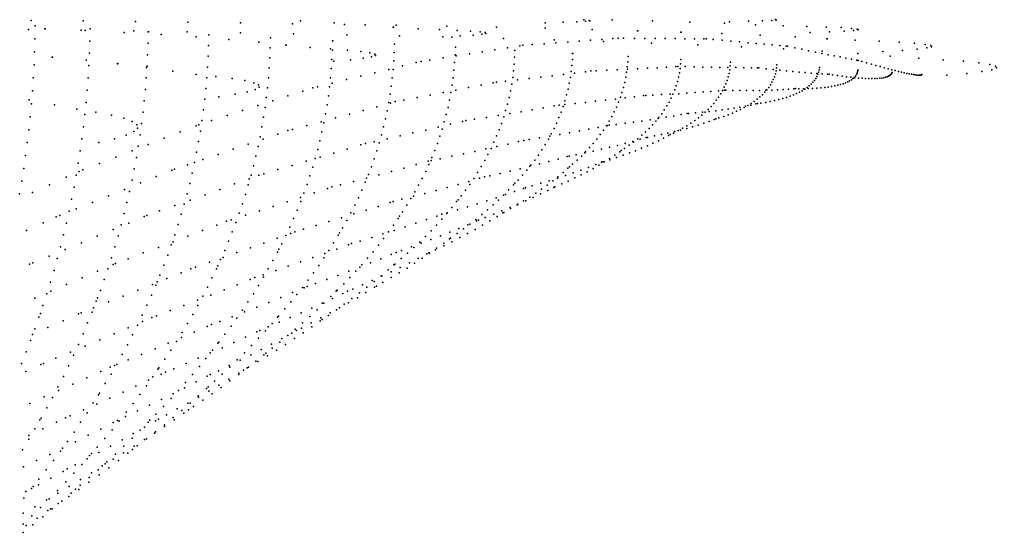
# Model space of a CAD drawing. Extents: x 0 to 4.6, y -1.66 to 1.66.
# Drawn here: x 3.451 to 4.602, y -0.622 to -0.018 of the extents above; entities that cross this region are included whole.
import ezdxf

# ---------------------------------------------------------------- set-up
doc = ezdxf.new("R2010")
doc.units = 0
doc.layers.get('0').update_dxf_attribs({"linetype": 'CONTINUOUS'})

msp = doc.modelspace()

# ---------------------------------------------------------------- linework, layer by layer
at = {"color": 2}
for p in [(3.465, -0.0188, 35.856), (3.5263, -0.0195, 35.156), (3.5878, -0.0202, 34.456), (3.6496, -0.021, 33.756), (3.6496, -0.021, 33.756), (3.7113, -0.0218, 33.056), (3.7114, -0.0218, 33.056), (3.7729, -0.0227, 32.356), (3.7729, -0.0227, 32.356), (3.7821, -0.0195, 26.056), (3.7822, -0.0195, 26.056), (3.8218, -0.0217, 25.356), (3.8219, -0.0217, 25.356), (4.0705, -0.0216, 16.256), (4.0917, -0.021, 16.956), (4.1075, -0.0205, 17.656), (4.1158, -0.0183, 20.456), (4.1179, -0.0199, 18.356), (4.122, -0.0189, 19.756), (4.1228, -0.0194, 19.056), (4.1494, -0.0181, 26.756), (4.1967, -0.0194, 26.056), (4.2408, -0.0208, 25.356), (4.2814, -0.0223, 24.656), (4.2876, -0.0205, 16.256), (4.3098, -0.0199, 16.956), (4.3265, -0.0194, 17.656), (4.3375, -0.0189, 18.356), (4.3417, -0.0179, 19.756), (4.3426, -0.0184, 19.056), (3.4617, -0.0294, 36.556), (3.4697, -0.0253, 3.656), (3.4698, -0.0253, 3.656), (3.4811, -0.0286, 28.856), (3.4812, -0.0286, 28.856), (3.5236, -0.0303, 35.856), (3.5286, -0.0306, 28.156), (3.5286, -0.0307, 28.156), (3.5343, -0.0287, 4.356), (3.5344, -0.0287, 4.356), (3.5743, -0.033, 27.456), (3.5744, -0.033, 27.456), (3.5859, -0.0313, 35.156), (3.6029, -0.0322, 5.056), (3.603, -0.0322, 5.056), (3.6485, -0.0324, 34.456), (3.7113, -0.0335, 33.756), (3.8341, -0.0236, 31.656), (3.8341, -0.0236, 31.656), (3.8584, -0.0242, 24.656), (3.8585, -0.0242, 24.656), (3.8915, -0.0269, 23.956), (3.8916, -0.0269, 23.956), (3.8947, -0.0246, 30.956), (3.8947, -0.0246, 30.956), (3.9208, -0.0289, 23.256), (3.9459, -0.0297, 22.556), (3.9545, -0.0257, 30.256), (3.9545, -0.0257, 30.256), (3.9665, -0.0306, 21.856), (3.9825, -0.0314, 21.156), (3.9936, -0.0323, 20.456), (3.9996, -0.0332, 19.756), (4.0004, -0.0341, 19.056), (4.0131, -0.0269, 29.556), (4.0132, -0.0269, 29.556), (4.0704, -0.0281, 28.856), (4.0704, -0.0281, 28.856), (4.1259, -0.0295, 28.156), (4.1259, -0.0295, 28.156), (4.1793, -0.031, 27.456), (4.1794, -0.031, 27.456), (4.2303, -0.0326, 26.756), (4.2304, -0.0326, 26.756), (4.2785, -0.0343, 26.056), (4.2786, -0.0343, 26.056), (4.3181, -0.0239, 23.956), (4.3506, -0.0252, 23.256), (4.3784, -0.0259, 22.556), (4.3826, -0.0332, 16.256), (4.4013, -0.0267, 21.856), (4.4054, -0.0323, 16.956), (4.419, -0.0274, 21.156), (4.4224, -0.0315, 17.656), (4.4313, -0.0282, 20.456), (4.4336, -0.0306, 18.356), (4.438, -0.029, 19.756), (4.4389, -0.0298, 19.056), (3.4694, -0.0407, 3.656), (3.534, -0.0432, 4.356), (3.6026, -0.0458, 5.056), (3.6179, -0.0355, 26.756), (3.618, -0.0355, 26.756), (3.6591, -0.0383, 26.056), (3.6592, -0.0383, 26.056), (3.6742, -0.0357, 5.756), (3.6743, -0.0358, 5.756), (3.6976, -0.0413, 25.356), (3.6977, -0.0413, 25.356), (3.733, -0.0446, 24.656), (3.7331, -0.0446, 24.656), (3.7468, -0.0394, 6.456), (3.747, -0.0394, 6.456), (3.7741, -0.0346, 33.056), (3.82, -0.0431, 7.156), (3.8201, -0.0431, 7.156), (3.8367, -0.0359, 32.356), (3.8989, -0.0372, 31.656), (3.9497, -0.0381, 16.256), (3.9605, -0.0387, 30.956), (3.9702, -0.0371, 16.956), (3.9856, -0.0361, 17.656), (3.9957, -0.0351, 18.356), (4.0213, -0.0402, 30.256), (4.0809, -0.0419, 29.556), (4.0831, -0.0453, 15.556), (4.0969, -0.0443, 15.556), (4.1105, -0.0433, 15.556), (4.1239, -0.0423, 15.556), (4.1371, -0.0413, 15.556), (4.1392, -0.0437, 28.856), (4.1501, -0.0403, 15.556), (4.1563, -0.0399, 15.556), (4.1628, -0.0399, 15.556), (4.1754, -0.04, 15.556), (4.1877, -0.0401, 15.556), (4.1956, -0.0456, 28.156), (4.1999, -0.0402, 15.556), (4.2118, -0.0403, 15.556), (4.2235, -0.0403, 15.556), (4.235, -0.0404, 15.556), (4.2463, -0.0404, 15.556), (4.2573, -0.0405, 15.556), (4.2598, -0.0405, 15.556), (4.2682, -0.0413, 15.556), (4.2788, -0.0423, 15.556), (4.2892, -0.0432, 15.556), (4.2994, -0.0442, 15.556), (4.3093, -0.0451, 15.556), (4.319, -0.046, 15.556), (4.3235, -0.0362, 25.356), (4.3236, -0.0362, 25.356), (4.3649, -0.0382, 24.656), (4.365, -0.0382, 24.656), (4.4023, -0.0404, 23.956), (4.4024, -0.0404, 23.956), (4.4355, -0.0422, 23.256), (4.4638, -0.0434, 22.556), (4.4872, -0.0446, 21.856), (4.5053, -0.0458, 21.156), (3.4689, -0.056, 3.656), (3.6739, -0.0485, 5.756), (3.7465, -0.0512, 6.456), (3.765, -0.0481, 23.956), (3.7651, -0.0481, 23.956), (3.7934, -0.0509, 23.256), (3.8176, -0.0523, 22.556), (3.8197, -0.054, 7.156), (3.8376, -0.0538, 21.856), (3.8531, -0.0553, 21.156), (3.8638, -0.0569, 20.456), (3.8925, -0.0567, 7.856), (3.8928, -0.0468, 7.856), (3.8929, -0.0468, 7.856), (3.9646, -0.0505, 8.556), (3.9647, -0.0505, 8.556), (3.9962, -0.0558, 15.556), (4.0112, -0.0534, 15.556), (4.026, -0.0511, 15.556), (4.0347, -0.0541, 9.256), (4.0348, -0.0541, 9.256), (4.0405, -0.0488, 15.556), (4.0442, -0.0482, 15.556), (4.0549, -0.0474, 15.556), (4.0691, -0.0464, 15.556), (4.25, -0.0477, 27.456), (4.3018, -0.05, 26.756), (4.3285, -0.0468, 15.556), (4.3378, -0.0476, 15.556), (4.3469, -0.0484, 15.556), (4.3509, -0.0524, 26.056), (4.3543, -0.049, 15.556), (4.3557, -0.0493, 15.556), (4.3643, -0.0511, 15.556), (4.3726, -0.0528, 15.556), (4.3807, -0.0545, 15.556), (4.3886, -0.0561, 15.556), (4.3966, -0.055, 25.356), (4.4681, -0.0555, 16.256), (4.4913, -0.0541, 16.956), (4.5087, -0.0526, 17.656), (4.5178, -0.0471, 20.456), (4.5201, -0.0512, 18.356), (4.5246, -0.0485, 19.756), (4.5255, -0.0498, 19.056), (3.4898, -0.062, 26.756), (3.4899, -0.062, 26.756), (3.5296, -0.0658, 26.056), (3.5297, -0.0657, 26.056), (3.5335, -0.0576, 4.356), (3.6021, -0.0594, 5.056), (3.6734, -0.0611, 5.756), (3.746, -0.063, 6.456), (3.8191, -0.0648, 7.156), (3.8213, -0.067, 16.256), (3.8411, -0.0653, 16.956), (3.856, -0.0635, 17.656), (3.8658, -0.0618, 18.356), (3.8696, -0.0585, 19.756), (3.8704, -0.0601, 19.056), (3.8919, -0.0666, 7.856), (3.9185, -0.0686, 15.556), (3.9241, -0.0672, 15.556), (3.9344, -0.0656, 15.556), (3.9502, -0.0631, 15.556), (3.9637, -0.0685, 8.556), (3.9642, -0.0595, 8.556), (3.9657, -0.0606, 15.556), (3.9811, -0.0582, 15.556), (4.0344, -0.0622, 9.256), (4.1024, -0.0649, 9.956), (4.1027, -0.0577, 9.956), (4.1028, -0.0577, 9.956), (4.1677, -0.0675, 10.656), (4.168, -0.0613, 10.656), (4.1681, -0.0613, 10.656), (4.2302, -0.0647, 11.356), (4.2303, -0.0647, 11.356), (4.2887, -0.068, 12.056), (4.2888, -0.0681, 12.056), (4.3963, -0.0577, 15.556), (4.4037, -0.0592, 15.556), (4.4109, -0.0606, 15.556), (4.4179, -0.0619, 15.556), (4.4246, -0.0632, 15.556), (4.431, -0.0645, 15.556), (4.4373, -0.0656, 15.556), (4.4387, -0.0578, 24.656), (4.4392, -0.066, 15.556), (4.4433, -0.0672, 15.556), (4.449, -0.0689, 15.556), (4.4767, -0.0608, 23.956), (4.5104, -0.0633, 23.256), (4.5392, -0.0651, 22.556), (4.563, -0.0669, 21.856), (4.5813, -0.0688, 21.156), (3.4683, -0.0713, 3.656), (3.5328, -0.0721, 4.356), (3.5667, -0.0698, 25.356), (3.5668, -0.0697, 25.356), (3.6008, -0.0741, 24.656), (3.6009, -0.0741, 24.656), (3.6014, -0.0729, 5.056), (3.6317, -0.0787, 23.956), (3.6318, -0.0787, 23.956), (3.6726, -0.0738, 5.756), (3.7453, -0.0747, 6.456), (3.8184, -0.0756, 7.156), (3.8697, -0.0805, 15.556), (3.8862, -0.0765, 15.556), (3.8912, -0.0765, 7.856), (3.9024, -0.0725, 15.556), (3.9629, -0.0774, 8.556), (4.0331, -0.0782, 9.256), (4.0338, -0.0702, 9.256), (4.101, -0.079, 9.956), (4.1018, -0.072, 9.956), (4.1179, -0.0792, 14.856), (4.1241, -0.0784, 14.856), (4.1306, -0.0781, 14.856), (4.143, -0.0776, 14.856), (4.1553, -0.077, 14.856), (4.1663, -0.0798, 10.656), (4.1671, -0.0737, 10.656), (4.1673, -0.0764, 14.856), (4.1792, -0.0758, 14.856), (4.1908, -0.0752, 14.856), (4.2022, -0.0745, 14.856), (4.2134, -0.0739, 14.856), (4.2244, -0.0732, 14.856), (4.2268, -0.0731, 14.856), (4.2284, -0.0805, 11.356), (4.2292, -0.0753, 11.356), (4.2298, -0.07, 11.356), (4.2351, -0.0733, 14.856), (4.2457, -0.0736, 14.856), (4.256, -0.0738, 14.856), (4.2661, -0.074, 14.856), (4.2759, -0.0742, 14.856), (4.2856, -0.0743, 14.856), (4.2878, -0.0769, 12.056), (4.2884, -0.0725, 12.056), (4.295, -0.0744, 14.856), (4.3042, -0.0745, 14.856), (4.3132, -0.0745, 14.856), (4.3205, -0.0745, 14.856), (4.3219, -0.0747, 14.856), (4.3305, -0.0757, 14.856), (4.3388, -0.0766, 14.856), (4.3423, -0.0783, 12.756), (4.3429, -0.0748, 12.756), (4.3433, -0.0713, 12.756), (4.3434, -0.0713, 12.756), (4.3468, -0.0775, 14.856), (4.3546, -0.0783, 14.856), (4.3622, -0.079, 14.856), (4.3696, -0.0797, 14.856), (4.3767, -0.0803, 14.856), (4.3924, -0.0797, 13.456), (4.393, -0.0771, 13.456), (4.3934, -0.0744, 13.456), (4.3935, -0.0744, 13.456), (4.4384, -0.0792, 14.156), (4.4388, -0.0773, 14.156), (4.4389, -0.0773, 14.156), (4.4546, -0.0704, 15.556), (4.4598, -0.0719, 15.556), (4.4649, -0.0733, 15.556), (4.4697, -0.0746, 15.556), (4.4742, -0.0758, 15.556), (4.4785, -0.0769, 15.556), (4.4791, -0.08, 14.856), (4.4792, -0.0801, 14.856), (4.4826, -0.078, 15.556), (4.4864, -0.0789, 15.556), (4.49, -0.0798, 15.556), (4.4933, -0.0805, 15.556), (4.5848, -0.079, 17.656), (4.5941, -0.0708, 20.456), (4.5965, -0.0769, 18.356), (4.601, -0.0727, 19.756), (4.6019, -0.0748, 19.056), (3.4674, -0.0866, 3.656), (3.5319, -0.0865, 4.356), (3.6005, -0.0865, 5.056), (3.6591, -0.0826, 23.256), (3.6717, -0.0864, 5.756), (3.6825, -0.0849, 22.556), (3.7018, -0.0873, 21.856), (3.7167, -0.0897, 21.156), (3.7444, -0.0864, 6.456), (3.8175, -0.0864, 7.156), (3.8363, -0.0886, 15.556), (3.8531, -0.0845, 15.556), (3.8902, -0.0863, 7.856), (3.9619, -0.0863, 8.556), (4.0129, -0.0916, 14.856), (4.0235, -0.0904, 14.856), (4.0321, -0.0862, 9.256), (4.0376, -0.0888, 14.856), (4.0515, -0.0872, 14.856), (4.0652, -0.0856, 14.856), (4.0787, -0.084, 14.856), (4.0919, -0.0824, 14.856), (4.1, -0.086, 9.956), (4.105, -0.0808, 14.856), (4.164, -0.0918, 10.656), (4.1653, -0.0858, 10.656), (4.2261, -0.0907, 11.356), (4.2274, -0.0856, 11.356), (4.2846, -0.0895, 12.056), (4.2859, -0.0854, 12.056), (4.287, -0.0812, 12.056), (4.3375, -0.0915, 12.756), (4.3391, -0.0883, 12.756), (4.3404, -0.0851, 12.756), (4.3415, -0.0817, 12.756), (4.3836, -0.0809, 14.856), (4.3858, -0.0917, 13.456), (4.3876, -0.0894, 13.456), (4.3892, -0.0871, 13.456), (4.3903, -0.0814, 14.856), (4.3905, -0.0847, 13.456), (4.3916, -0.0822, 13.456), (4.3967, -0.0818, 14.856), (4.4029, -0.0822, 14.856), (4.4048, -0.0823, 14.856), (4.4089, -0.0829, 14.856), (4.4146, -0.0838, 14.856), (4.42, -0.0845, 14.856), (4.4253, -0.0852, 14.856), (4.4267, -0.0912, 14.156), (4.429, -0.09, 14.156), (4.4303, -0.0858, 14.856), (4.4311, -0.0887, 14.156), (4.4329, -0.0873, 14.156), (4.4345, -0.0859, 14.156), (4.435, -0.0863, 14.856), (4.4359, -0.0843, 14.156), (4.4369, -0.0827, 14.156), (4.4378, -0.081, 14.156), (4.4395, -0.0867, 14.856), (4.4438, -0.087, 14.856), (4.4478, -0.0872, 14.856), (4.4516, -0.0873, 14.856), (4.4552, -0.0874, 14.856), (4.4585, -0.0873, 14.856), (4.4615, -0.0872, 14.856), (4.4644, -0.087, 14.856), (4.4669, -0.0867, 14.856), (4.4693, -0.0863, 14.856), (4.4714, -0.0858, 14.856), (4.4732, -0.0853, 14.856), (4.4748, -0.0846, 14.856), (4.4761, -0.0839, 14.856), (4.4772, -0.083, 14.856), (4.4781, -0.0821, 14.856), (4.4787, -0.0811, 14.856), (4.4964, -0.0812, 15.556), (4.4992, -0.0818, 15.556), (4.5018, -0.0823, 15.556), (4.5042, -0.0827, 15.556), (4.5063, -0.083, 15.556), (4.5081, -0.0832, 15.556), (4.5097, -0.0833, 15.556), (4.5111, -0.0834, 15.556), (4.5122, -0.0833, 15.556), (4.5131, -0.0832, 15.556), (4.5137, -0.0829, 15.556), (4.5141, -0.0826, 15.556), (4.5142, -0.0827, 15.556), (4.5436, -0.0834, 16.256), (4.5672, -0.0812, 16.956), (3.4664, -0.1019, 3.656), (3.5309, -0.1009, 4.356), (3.5994, -0.1, 5.056), (3.6706, -0.099, 5.756), (3.7195, -0.103, 17.656), (3.727, -0.0922, 20.456), (3.7289, -0.1002, 18.356), (3.7326, -0.0948, 19.756), (3.7334, -0.0975, 19.056), (3.7433, -0.0981, 6.456), (3.7849, -0.102, 15.556), (3.7966, -0.0983, 15.556), (3.8022, -0.0969, 15.556), (3.8163, -0.0971, 7.156), (3.8193, -0.0927, 15.556), (3.889, -0.0961, 7.856), (3.9608, -0.0951, 8.556), (3.9653, -0.1009, 14.856), (3.9801, -0.098, 14.856), (3.9948, -0.0952, 14.856), (4.0092, -0.0923, 14.856), (4.0294, -0.1018, 9.256), (4.0309, -0.094, 9.256), (4.0973, -0.0998, 9.956), (4.0988, -0.0929, 9.956), (4.1625, -0.0978, 10.656), (4.2229, -0.1006, 11.356), (4.2246, -0.0957, 11.356), (4.2564, -0.1031, 14.156), (4.2655, -0.1024, 14.156), (4.2744, -0.1017, 14.156), (4.2793, -0.1015, 12.056), (4.2813, -0.0976, 12.056), (4.2816, -0.101, 14.156), (4.283, -0.101, 14.156), (4.2831, -0.0936, 12.056), (4.2915, -0.1012, 14.156), (4.2997, -0.1013, 14.156), (4.3077, -0.1013, 14.156), (4.3154, -0.1013, 14.156), (4.323, -0.1012, 14.156), (4.329, -0.1035, 12.756), (4.3303, -0.1011, 14.156), (4.3315, -0.1006, 12.756), (4.3337, -0.0977, 12.756), (4.3357, -0.0946, 12.756), (4.3373, -0.1009, 14.156), (4.3442, -0.1006, 14.156), (4.3508, -0.1003, 14.156), (4.3571, -0.0999, 14.156), (4.3633, -0.0994, 14.156), (4.3652, -0.0992, 14.156), (4.3692, -0.0993, 14.156), (4.3699, -0.1033, 13.456), (4.3732, -0.1016, 13.456), (4.3748, -0.0993, 14.156), (4.3762, -0.0998, 13.456), (4.3789, -0.0979, 13.456), (4.3803, -0.0992, 14.156), (4.3815, -0.0959, 13.456), (4.3838, -0.0938, 13.456), (4.3854, -0.099, 14.156), (4.3904, -0.0987, 14.156), (4.3951, -0.0983, 14.156), (4.3996, -0.0979, 14.156), (4.4038, -0.0974, 14.156), (4.4078, -0.0967, 14.156), (4.4116, -0.096, 14.156), (4.4151, -0.0952, 14.156), (4.4184, -0.0944, 14.156), (4.4214, -0.0934, 14.156), (4.4242, -0.0924, 14.156), (3.4626, -0.1124, 24.656), (3.4627, -0.1124, 24.656), (3.5981, -0.1134, 5.056), (3.6693, -0.1116, 5.756), (3.686, -0.1087, 16.256), (3.7052, -0.1058, 16.956), (3.7419, -0.1097, 6.456), (3.7497, -0.1134, 15.556), (3.7674, -0.1077, 15.556), (3.815, -0.1078, 7.156), (3.8876, -0.1058, 7.856), (3.8937, -0.1145, 14.856), (3.904, -0.1126, 14.856), (3.9196, -0.1097, 14.856), (3.935, -0.1067, 14.856), (3.9502, -0.1038, 14.856), (3.9577, -0.1126, 8.556), (3.9594, -0.1038, 8.556), (4.0278, -0.1096, 9.256), (4.0937, -0.1134, 9.956), (4.0956, -0.1066, 9.956), (4.1298, -0.1141, 14.156), (4.1415, -0.1128, 14.156), (4.1531, -0.1115, 14.156), (4.1589, -0.1094, 10.656), (4.1608, -0.1036, 10.656), (4.1644, -0.1101, 14.156), (4.1754, -0.1087, 14.156), (4.1863, -0.1074, 14.156), (4.1888, -0.1071, 14.156), (4.197, -0.1067, 14.156), (4.2074, -0.1062, 14.156), (4.2163, -0.115, 11.356), (4.2176, -0.1057, 14.156), (4.2187, -0.1103, 11.356), (4.2209, -0.1055, 11.356), (4.2277, -0.1051, 14.156), (4.2374, -0.1045, 14.156), (4.247, -0.1038, 14.156), (4.2719, -0.1129, 12.056), (4.2746, -0.1092, 12.056), (4.2771, -0.1054, 12.056), (4.3166, -0.1142, 12.756), (4.3201, -0.1116, 12.756), (4.3233, -0.109, 12.756), (4.3262, -0.1063, 12.756), (4.3355, -0.1143, 13.456), (4.3406, -0.1132, 13.456), (4.3455, -0.1121, 13.456), (4.3502, -0.1108, 13.456), (4.3546, -0.1095, 13.456), (4.3588, -0.1081, 13.456), (4.3627, -0.1066, 13.456), (4.3665, -0.105, 13.456), (3.4651, -0.1171, 3.656), (3.4922, -0.1183, 23.956), (3.4924, -0.1183, 23.956), (3.5186, -0.1233, 23.256), (3.5296, -0.1153, 4.356), (3.6678, -0.1241, 5.756), (3.714, -0.1249, 15.556), (3.7319, -0.1191, 15.556), (3.7404, -0.1213, 6.456), (3.8134, -0.1184, 7.156), (3.8561, -0.1248, 14.856), (3.8722, -0.1204, 14.856), (3.8842, -0.1251, 7.856), (3.8861, -0.1155, 7.856), (3.8882, -0.1161, 14.856), (3.9559, -0.1212, 8.556), (4.0238, -0.125, 9.256), (4.0259, -0.1173, 9.256), (4.0419, -0.1263, 14.156), (4.0551, -0.1241, 14.156), (4.0681, -0.1218, 14.156), (4.0808, -0.1196, 14.156), (4.087, -0.1185, 14.156), (4.0916, -0.1201, 9.956), (4.0934, -0.1179, 14.156), (4.1057, -0.1166, 14.156), (4.1179, -0.1154, 14.156), (4.1517, -0.1264, 10.656), (4.1543, -0.1208, 10.656), (4.1567, -0.1151, 10.656), (4.2107, -0.1242, 11.356), (4.2136, -0.1196, 11.356), (4.2624, -0.1236, 12.056), (4.2636, -0.1261, 13.456), (4.2658, -0.1201, 12.056), (4.269, -0.1165, 12.056), (4.2713, -0.1252, 13.456), (4.2788, -0.1242, 13.456), (4.286, -0.1232, 13.456), (4.293, -0.1221, 13.456), (4.2959, -0.1258, 12.756), (4.2997, -0.121, 13.456), (4.3005, -0.1236, 12.756), (4.3049, -0.1214, 12.756), (4.3063, -0.1198, 13.456), (4.309, -0.1191, 12.756), (4.3126, -0.1185, 13.456), (4.3129, -0.1167, 12.756), (4.3186, -0.1172, 13.456), (4.3205, -0.1168, 13.456), (4.3245, -0.1162, 13.456), (4.3301, -0.1153, 13.456), (3.4637, -0.1323, 3.656), (3.5282, -0.1296, 4.356), (3.5411, -0.1268, 22.556), (3.5596, -0.1304, 21.856), (3.574, -0.134, 21.156), (3.5839, -0.1378, 20.456), (3.5967, -0.1269, 5.056), (3.6661, -0.1366, 5.756), (3.6775, -0.1367, 15.556), (3.6958, -0.1308, 15.556), (3.7386, -0.1328, 6.456), (3.8116, -0.129, 7.156), (3.8232, -0.1336, 14.856), (3.8397, -0.1292, 14.856), (3.8822, -0.1347, 7.856), (3.9538, -0.1298, 8.556), (3.9731, -0.1377, 14.156), (3.9768, -0.1368, 14.156), (3.9873, -0.1352, 14.156), (4.0013, -0.133, 14.156), (4.015, -0.1307, 14.156), (4.0215, -0.1325, 9.256), (4.0286, -0.1285, 14.156), (4.0866, -0.1332, 9.956), (4.0892, -0.1267, 9.956), (4.1458, -0.1374, 10.656), (4.1489, -0.1319, 10.656), (4.1844, -0.1373, 13.456), (4.1941, -0.1358, 13.456), (4.2007, -0.1375, 11.356), (4.2036, -0.1344, 13.456), (4.2042, -0.1331, 11.356), (4.2076, -0.1287, 11.356), (4.2128, -0.1329, 13.456), (4.2219, -0.1314, 13.456), (4.2307, -0.1298, 13.456), (4.2378, -0.1285, 13.456), (4.2392, -0.1284, 13.456), (4.2465, -0.1367, 12.056), (4.2476, -0.1277, 13.456), (4.2508, -0.1336, 12.056), (4.2549, -0.1303, 12.056), (4.2557, -0.1269, 13.456), (4.2588, -0.127, 12.056), (4.2634, -0.1377, 12.756), (4.2694, -0.1355, 12.756), (4.2712, -0.1348, 12.756), (4.2751, -0.1336, 12.756), (4.2807, -0.1318, 12.756), (4.286, -0.1299, 12.756), (4.2911, -0.1279, 12.756), (3.4621, -0.1475, 3.656), (3.5265, -0.144, 4.356), (3.5893, -0.1417, 19.756), (3.59, -0.1457, 19.056), (3.595, -0.1403, 5.056), (3.6591, -0.1428, 15.556), (3.6622, -0.1416, 15.556), (3.6642, -0.1491, 5.756), (3.7367, -0.1443, 6.456), (3.7671, -0.1486, 14.856), (3.7727, -0.1471, 14.856), (3.7897, -0.1426, 14.856), (3.8066, -0.1381, 14.856), (3.8096, -0.1396, 7.156), (3.88, -0.1442, 7.856), (3.9296, -0.1479, 14.156), (3.9443, -0.1445, 14.156), (3.949, -0.1469, 8.556), (3.9515, -0.1384, 8.556), (3.9588, -0.1411, 14.156), (4.0162, -0.1475, 9.256), (4.0189, -0.1401, 9.256), (4.0808, -0.1461, 9.956), (4.0838, -0.1397, 9.956), (4.1106, -0.149, 13.456), (4.1218, -0.147, 13.456), (4.1328, -0.1449, 13.456), (4.139, -0.1481, 10.656), (4.1425, -0.1428, 10.656), (4.1435, -0.1427, 13.456), (4.1459, -0.1422, 13.456), (4.1541, -0.1413, 13.456), (4.1644, -0.14, 13.456), (4.1745, -0.1386, 13.456), (4.1928, -0.1459, 11.356), (4.1969, -0.1417, 11.356), (4.2269, -0.1486, 12.056), (4.2299, -0.1479, 12.756), (4.2322, -0.1458, 12.056), (4.2371, -0.146, 12.756), (4.2372, -0.1428, 12.056), (4.242, -0.1398, 12.056), (4.244, -0.144, 12.756), (4.2507, -0.142, 12.756), (4.2571, -0.1399, 12.756), (3.5247, -0.1583, 4.356), (3.5629, -0.1581, 16.956), (3.5767, -0.1539, 17.656), (3.5857, -0.1497, 18.356), (3.5931, -0.1537, 5.056), (3.6217, -0.1574, 15.556), (3.6405, -0.1501, 15.556), (3.7345, -0.1558, 6.456), (3.7382, -0.1585, 14.856), (3.7555, -0.1526, 14.856), (3.805, -0.1605, 7.156), (3.8074, -0.1501, 7.156), (3.8775, -0.1537, 7.856), (3.8843, -0.1582, 14.156), (3.8996, -0.1547, 14.156), (3.9146, -0.1513, 14.156), (3.9463, -0.1553, 8.556), (4.0132, -0.1549, 9.256), (4.0452, -0.1601, 13.456), (4.0515, -0.1591, 13.456), (4.0637, -0.1571, 13.456), (4.0741, -0.1588, 9.956), (4.0758, -0.1551, 13.456), (4.0776, -0.1525, 9.956), (4.0876, -0.1531, 13.456), (4.0992, -0.1511, 13.456), (4.1312, -0.1585, 10.656), (4.1352, -0.1533, 10.656), (4.1794, -0.1581, 11.356), (4.1824, -0.1588, 12.756), (4.1841, -0.1541, 11.356), (4.1886, -0.1501, 11.356), (4.1895, -0.1568, 12.756), (4.1909, -0.1565, 12.756), (4.1991, -0.1549, 12.756), (4.2037, -0.1605, 12.056), (4.2072, -0.1533, 12.756), (4.2098, -0.1574, 12.056), (4.215, -0.1515, 12.756), (4.2158, -0.1543, 12.056), (4.2176, -0.1532, 12.056), (4.2215, -0.1514, 12.056), (4.2226, -0.1497, 12.756), (3.4603, -0.1627, 3.656), (3.5227, -0.1725, 4.356), (3.5445, -0.1624, 16.256), (3.5838, -0.1723, 15.556), (3.591, -0.167, 5.056), (3.6028, -0.1648, 15.556), (3.6621, -0.1615, 5.756), (3.703, -0.1705, 14.856), (3.7207, -0.1645, 14.856), (3.7322, -0.1672, 6.456), (3.8024, -0.1709, 7.156), (3.8373, -0.1703, 14.156), (3.8532, -0.1655, 14.156), (3.8587, -0.1638, 14.156), (3.8688, -0.1616, 14.156), (3.872, -0.1725, 7.856), (3.8749, -0.1631, 7.856), (3.9403, -0.1721, 8.556), (3.9434, -0.1637, 8.556), (4.0006, -0.1702, 13.456), (4.0066, -0.1696, 9.256), (4.01, -0.1623, 9.256), (4.0136, -0.1673, 13.456), (4.0265, -0.1644, 13.456), (4.0391, -0.1615, 13.456), (4.0665, -0.1712, 9.956), (4.0704, -0.165, 9.956), (4.1226, -0.1686, 10.656), (4.127, -0.1636, 10.656), (4.1367, -0.1704, 12.756), (4.1463, -0.1682, 12.756), (4.1556, -0.1659, 12.756), (4.16, -0.1721, 11.356), (4.1638, -0.1696, 11.356), (4.1647, -0.1636, 12.756), (4.1692, -0.1658, 11.356), (4.1737, -0.1612, 12.756), (4.1744, -0.162, 11.356), (4.1768, -0.1722, 12.056), (4.1839, -0.1693, 12.056), (4.1907, -0.1664, 12.056), (4.1973, -0.1635, 12.056), (3.4583, -0.1779, 3.656), (3.5646, -0.1798, 15.556), (3.5888, -0.1804, 5.056), (3.6598, -0.1738, 5.756), (3.6672, -0.1827, 14.856), (3.6852, -0.1766, 14.856), (3.7296, -0.1786, 6.456), (3.7996, -0.1813, 7.156), (3.8052, -0.1799, 14.156), (3.8213, -0.1751, 14.156), (3.8689, -0.1818, 7.856), (3.9361, -0.1837, 13.456), (3.9369, -0.1803, 8.556), (3.9465, -0.1816, 13.456), (3.9603, -0.1787, 13.456), (3.974, -0.1759, 13.456), (3.9874, -0.173, 13.456), (3.9991, -0.1839, 9.256), (4.003, -0.1768, 9.256), (4.058, -0.1833, 9.956), (4.0624, -0.1773, 9.956), (4.0856, -0.1821, 12.756), (4.0962, -0.1792, 12.756), (4.0986, -0.1785, 12.756), (4.1067, -0.1769, 12.756), (4.108, -0.1833, 10.656), (4.1131, -0.1785, 10.656), (4.1169, -0.1748, 12.756), (4.118, -0.1736, 10.656), (4.1269, -0.1726, 12.756), (4.1463, -0.1815, 11.356), (4.1464, -0.1829, 12.056), (4.1524, -0.1775, 11.356), (4.1543, -0.1803, 12.056), (4.1582, -0.1734, 11.356), (4.1621, -0.1776, 12.056), (4.1696, -0.1749, 12.056), (3.4561, -0.193, 3.656), (3.5204, -0.1868, 4.356), (3.5258, -0.1949, 15.556), (3.5452, -0.1873, 15.556), (3.5863, -0.1936, 5.056), (3.6307, -0.1952, 14.856), (3.6338, -0.194, 14.856), (3.649, -0.1888, 14.856), (3.6573, -0.1862, 5.756), (3.7269, -0.1899, 6.456), (3.7556, -0.1945, 14.156), (3.7723, -0.1896, 14.156), (3.7888, -0.1847, 14.156), (3.7966, -0.1916, 7.156), (3.8656, -0.1911, 7.856), (3.904, -0.1926, 13.456), (3.9183, -0.1886, 13.456), (3.9325, -0.1847, 13.456), (3.9333, -0.1885, 8.556), (3.995, -0.191, 9.256), (4.0409, -0.1934, 12.756), (4.0486, -0.1951, 9.956), (4.0524, -0.1906, 12.756), (4.0534, -0.1892, 9.956), (4.0637, -0.1878, 12.756), (4.0747, -0.185, 12.756), (4.0971, -0.1928, 10.656), (4.0989, -0.1912, 10.656), (4.1027, -0.188, 10.656), (4.1125, -0.195, 12.056), (4.1213, -0.1918, 12.056), (4.1268, -0.1932, 11.356), (4.1299, -0.1885, 12.056), (4.1335, -0.1893, 11.356), (4.1369, -0.1858, 12.056), (4.1382, -0.1854, 12.056), (4.14, -0.1854, 11.356), (3.5061, -0.2035, 15.556), (3.518, -0.201, 4.356), (3.5216, -0.1965, 15.556), (3.5837, -0.2069, 5.056), (3.6123, -0.2027, 14.856), (3.6545, -0.1985, 5.756), (3.7217, -0.2052, 14.156), (3.7239, -0.2012, 6.456), (3.7332, -0.201, 14.156), (3.7388, -0.1994, 14.156), (3.7933, -0.2018, 7.156), (3.8597, -0.2044, 13.456), (3.8621, -0.2003, 7.856), (3.8746, -0.2005, 13.456), (3.8894, -0.1965, 13.456), (3.9256, -0.2048, 8.556), (3.9296, -0.1967, 8.556), (3.9863, -0.205, 9.256), (3.9907, -0.198, 9.256), (3.993, -0.2047, 12.756), (3.999, -0.203, 12.756), (4.0053, -0.2016, 12.756), (4.0174, -0.1989, 12.756), (4.0293, -0.1962, 12.756), (4.0384, -0.2067, 9.956), (4.0436, -0.2009, 9.956), (4.0847, -0.2045, 12.056), (4.0854, -0.2028, 10.656), (4.0914, -0.1978, 10.656), (4.0942, -0.2014, 12.056), (4.1034, -0.1982, 12.056), (4.1052, -0.2043, 11.356), (4.1126, -0.2006, 11.356), (4.1198, -0.1969, 11.356), (3.4538, -0.2081, 3.656), (3.4864, -0.2125, 15.556), (3.5154, -0.2151, 4.356), (3.5749, -0.2178, 14.856), (3.5937, -0.2102, 14.856), (3.6516, -0.2107, 5.756), (3.6872, -0.2177, 14.156), (3.7045, -0.2114, 14.156), (3.7207, -0.2124, 6.456), (3.7899, -0.212, 7.156), (3.8138, -0.2168, 13.456), (3.8192, -0.2149, 13.456), (3.8293, -0.2124, 13.456), (3.8446, -0.2084, 13.456), (3.8545, -0.2185, 7.856), (3.8584, -0.2094, 7.856), (3.9213, -0.2128, 8.556), (3.955, -0.2154, 12.756), (3.9678, -0.2118, 12.756), (3.9805, -0.2083, 12.756), (3.9815, -0.2119, 9.256), (4.0273, -0.2184, 9.956), (4.0329, -0.2124, 9.956), (4.0347, -0.2105, 9.956), (4.0448, -0.2166, 12.056), (4.0472, -0.2158, 12.056), (4.0551, -0.2135, 12.056), (4.0652, -0.2105, 12.056), (4.0661, -0.2174, 10.656), (4.0728, -0.2126, 10.656), (4.0751, -0.2075, 12.056), (4.0792, -0.2077, 10.656), (4.0804, -0.2154, 11.356), (4.0818, -0.2148, 11.356), (4.0898, -0.2114, 11.356), (4.0976, -0.2079, 11.356), (3.4512, -0.2231, 3.656), (3.4665, -0.2216, 15.556), (3.5126, -0.2292, 4.356), (3.556, -0.2254, 14.856), (3.5808, -0.2201, 5.056), (3.6485, -0.2229, 5.756), (3.6697, -0.224, 14.156), (3.7173, -0.2236, 6.456), (3.7823, -0.2272, 13.456), (3.7862, -0.2221, 7.156), (3.7981, -0.222, 13.456), (3.8504, -0.2275, 7.856), (3.9015, -0.2294, 12.756), (3.9123, -0.2286, 8.556), (3.9152, -0.2259, 12.756), (3.9169, -0.2207, 8.556), (3.9286, -0.2224, 12.756), (3.9419, -0.2189, 12.756), (3.9678, -0.2299, 9.256), (3.9715, -0.2254, 9.256), (3.9766, -0.2187, 9.256), (4.0127, -0.2276, 12.056), (4.0214, -0.2244, 9.956), (4.0236, -0.2239, 12.056), (4.0343, -0.2203, 12.056), (4.0522, -0.2268, 10.656), (4.0563, -0.2272, 11.356), (4.0593, -0.2221, 10.656), (4.065, -0.2231, 11.356), (4.0735, -0.2189, 11.356), (3.5178, -0.2407, 14.856), (3.537, -0.233, 14.856), (3.5777, -0.2332, 5.056), (3.6342, -0.2367, 14.156), (3.6452, -0.235, 5.756), (3.652, -0.2304, 14.156), (3.7138, -0.2347, 6.456), (3.7501, -0.2377, 13.456), (3.7663, -0.2324, 13.456), (3.7824, -0.2322, 7.156), (3.846, -0.2365, 7.856), (3.8736, -0.2377, 12.756), (3.8876, -0.2331, 12.756), (3.8912, -0.232, 12.756), (3.9074, -0.2364, 8.556), (3.9605, -0.2392, 9.256), (3.9661, -0.2322, 9.256), (3.9787, -0.2382, 12.056), (3.9902, -0.2347, 12.056), (4.0015, -0.2312, 12.056), (4.009, -0.2361, 9.956), (4.0153, -0.2303, 9.956), (4.029, -0.2392, 11.356), (4.0297, -0.2404, 10.656), (4.0374, -0.2359, 10.656), (4.0383, -0.2352, 11.356), (4.0449, -0.2314, 10.656), (4.0474, -0.2312, 11.356), (3.4943, -0.2501, 14.856), (3.4985, -0.2484, 14.856), (3.5096, -0.2433, 4.356), (3.5745, -0.2463, 5.056), (3.5981, -0.2497, 14.156), (3.6011, -0.2485, 14.156), (3.6162, -0.2431, 14.156), (3.6417, -0.2471, 5.756), (3.71, -0.2458, 6.456), (3.7172, -0.2482, 13.456), (3.7337, -0.2429, 13.456), (3.7741, -0.2522, 7.156), (3.7783, -0.2422, 7.156), (3.8304, -0.2512, 12.756), (3.8415, -0.2454, 7.856), (3.845, -0.2467, 12.756), (3.8594, -0.2422, 12.756), (3.8971, -0.252, 8.556), (3.8988, -0.2494, 8.556), (3.9024, -0.2442, 8.556), (3.9429, -0.2491, 12.056), (3.9487, -0.2529, 9.256), (3.9488, -0.247, 12.056), (3.9547, -0.2461, 9.256), (3.955, -0.2452, 12.056), (3.9669, -0.2417, 12.056), (3.9957, -0.2475, 9.956), (3.9998, -0.2509, 11.356), (4.0024, -0.2418, 9.956), (4.0097, -0.247, 11.356), (4.0137, -0.2498, 10.656), (4.0194, -0.2431, 11.356), (4.0205, -0.2455, 10.656), (4.0218, -0.2448, 10.656), (3.479, -0.2572, 14.856), (3.5064, -0.2574, 4.356), (3.5711, -0.2594, 5.056), (3.5798, -0.2574, 14.156), (3.638, -0.2592, 5.756), (3.6837, -0.2597, 13.456), (3.6951, -0.2552, 13.456), (3.7005, -0.2535, 13.456), (3.706, -0.2568, 6.456), (3.7696, -0.2621, 7.156), (3.8007, -0.2602, 12.756), (3.8156, -0.2557, 12.756), (3.8317, -0.263, 7.856), (3.8367, -0.2542, 7.856), (3.8916, -0.2599, 8.556), (3.9053, -0.2618, 12.056), (3.918, -0.2576, 12.056), (3.9306, -0.2533, 12.056), (3.9425, -0.2597, 9.256), (3.9687, -0.2637, 11.356), (3.9742, -0.2643, 9.956), (3.9792, -0.2593, 11.356), (3.9815, -0.2587, 9.956), (3.9887, -0.2532, 9.956), (3.9896, -0.2548, 11.356), (3.9919, -0.2538, 11.356), (3.9967, -0.2598, 10.656), (4.0053, -0.2548, 10.656), (3.4594, -0.2662, 14.856), (3.5031, -0.2714, 4.356), (3.5427, -0.2728, 14.156), (3.5613, -0.2651, 14.156), (3.5674, -0.2724, 5.056), (3.6341, -0.2712, 5.756), (3.6495, -0.2728, 13.456), (3.6667, -0.2662, 13.456), (3.7018, -0.2678, 6.456), (3.7548, -0.2752, 12.756), (3.7649, -0.272, 7.156), (3.7702, -0.2696, 12.756), (3.7756, -0.2676, 12.756), (3.7856, -0.2647, 12.756), (3.8266, -0.2718, 7.856), (3.8282, -0.2689, 7.856), (3.866, -0.2743, 12.056), (3.8793, -0.2702, 12.056), (3.8801, -0.2757, 8.556), (3.886, -0.2678, 8.556), (3.8924, -0.266, 12.056), (3.9295, -0.2732, 9.256), (3.9361, -0.2665, 9.256), (3.9469, -0.2726, 11.356), (3.9575, -0.276, 9.956), (3.9579, -0.2682, 11.356), (3.9588, -0.2751, 9.956), (3.9666, -0.2697, 9.956), (3.9698, -0.2745, 10.656), (3.979, -0.2697, 10.656), (3.988, -0.2648, 10.656), (3.4995, -0.2853, 4.356), (3.524, -0.2806, 14.156), (3.5636, -0.2854, 5.056), (3.6147, -0.286, 13.456), (3.63, -0.2831, 5.756), (3.6322, -0.2794, 13.456), (3.6974, -0.2787, 6.456), (3.7233, -0.2866, 12.756), (3.7391, -0.2809, 12.756), (3.7601, -0.2817, 7.156), (3.8212, -0.2807, 7.856), (3.8388, -0.2829, 12.056), (3.8423, -0.2816, 12.056), (3.8525, -0.2785, 12.056), (3.874, -0.2835, 8.556), (3.9128, -0.2855, 11.356), (3.9156, -0.2863, 9.256), (3.9226, -0.2798, 9.256), (3.9244, -0.2812, 11.356), (3.9357, -0.2769, 11.356), (3.9425, -0.2869, 9.956), (3.9508, -0.281, 9.956), (3.9508, -0.2841, 10.656), (3.9604, -0.2793, 10.656), (3.4861, -0.2962, 14.156), (3.5051, -0.2884, 14.156), (3.5596, -0.2983, 5.056), (3.597, -0.2926, 13.456), (3.6257, -0.295, 5.756), (3.6911, -0.2979, 12.756), (3.6929, -0.2895, 6.456), (3.7073, -0.2922, 12.756), (3.755, -0.2915, 7.156), (3.7566, -0.2883, 7.156), (3.7967, -0.2981, 12.056), (3.8098, -0.2984, 7.856), (3.8109, -0.2931, 12.056), (3.8156, -0.2896, 7.856), (3.825, -0.288, 12.056), (3.8611, -0.2988, 8.556), (3.8676, -0.2912, 8.556), (3.8891, -0.2943, 11.356), (3.8949, -0.2919, 11.356), (3.901, -0.2897, 11.356), (3.9083, -0.2928, 9.256), (3.9208, -0.2989, 10.656), (3.9255, -0.2987, 9.956), (3.931, -0.2936, 10.656), (3.9333, -0.2924, 10.656), (3.9341, -0.2928, 9.956), (3.941, -0.2888, 10.656), (3.4628, -0.3057, 14.156), (3.467, -0.3041, 14.156), (3.4957, -0.2992, 4.356), (3.5613, -0.3062, 13.456), (3.5643, -0.3049, 13.456), (3.5792, -0.2993, 13.456), (3.6212, -0.3069, 5.756), (3.6583, -0.3093, 12.756), (3.6748, -0.3036, 12.756), (3.6847, -0.3076, 6.456), (3.6881, -0.3003, 6.456), (3.7497, -0.3015, 7.156), (3.7677, -0.3083, 12.056), (3.7823, -0.3032, 12.056), (3.8038, -0.3072, 7.856), (3.852, -0.3092, 11.356), (3.8544, -0.3064, 8.556), (3.8645, -0.3043, 11.356), (3.8769, -0.2993, 11.356), (3.8919, -0.3066, 9.256), (3.8932, -0.3056, 9.256), (3.8997, -0.3095, 10.656), (3.9008, -0.2992, 9.256), (3.9076, -0.3103, 9.956), (3.9104, -0.3042, 10.656), (3.9166, -0.3045, 9.956), (3.4918, -0.3131, 4.356), (3.5249, -0.3219, 13.456), (3.5432, -0.314, 13.456), (3.5554, -0.3111, 5.056), (3.6165, -0.3187, 5.756), (3.6416, -0.3158, 12.756), (3.6529, -0.3111, 12.756), (3.6779, -0.322, 6.456), (3.6831, -0.3111, 6.456), (3.7282, -0.3216, 12.056), (3.738, -0.3184, 12.056), (3.7386, -0.3211, 7.156), (3.7442, -0.3113, 7.156), (3.753, -0.3133, 12.056), (3.7976, -0.3159, 7.856), (3.8263, -0.319, 11.356), (3.8392, -0.3141, 11.356), (3.8403, -0.3215, 8.556), (3.8475, -0.314, 8.556), (3.8772, -0.3193, 9.256), (3.8779, -0.3198, 10.656), (3.8853, -0.3124, 9.256), (3.8889, -0.3146, 10.656), (3.8889, -0.3216, 9.956), (3.8983, -0.316, 9.956), (3.4877, -0.3269, 4.356), (3.5065, -0.3298, 13.456), (3.551, -0.324, 5.056), (3.6078, -0.3295, 12.756), (3.6117, -0.3304, 5.756), (3.6132, -0.3266, 5.756), (3.6248, -0.3226, 12.756), (3.6726, -0.3328, 6.456), (3.7076, -0.3299, 12.056), (3.7229, -0.3238, 12.056), (3.7327, -0.3309, 7.156), (3.7846, -0.3331, 7.856), (3.7864, -0.3337, 11.356), (3.7899, -0.3322, 11.356), (3.7912, -0.3245, 7.856), (3.7999, -0.3286, 11.356), (3.8132, -0.3238, 11.356), (3.833, -0.3289, 8.556), (3.8553, -0.33, 10.656), (3.8604, -0.3329, 9.256), (3.8667, -0.3249, 10.656), (3.8689, -0.3261, 9.256), (3.8694, -0.3329, 9.956), (3.8716, -0.3315, 9.956), (3.8792, -0.3272, 9.956), (3.4834, -0.3407, 4.356), (3.488, -0.3377, 13.456), (3.5464, -0.3367, 5.056), (3.5734, -0.3433, 12.756), (3.5907, -0.3364, 12.756), (3.6066, -0.3423, 5.756), (3.667, -0.3436, 6.456), (3.6765, -0.3421, 12.056), (3.6922, -0.336, 12.056), (3.7266, -0.3406, 7.156), (3.7589, -0.345, 11.356), (3.7728, -0.3393, 11.356), (3.7778, -0.3416, 7.856), (3.8177, -0.344, 8.556), (3.8242, -0.3374, 8.556), (3.8255, -0.3362, 8.556), (3.8319, -0.3404, 10.656), (3.8377, -0.3376, 10.656), (3.8437, -0.335, 10.656), (3.8491, -0.3452, 9.956), (3.8517, -0.3396, 9.256), (3.8593, -0.3391, 9.956), (3.4693, -0.3456, 13.456), (3.4788, -0.3544, 4.356), (3.5416, -0.3495, 5.056), (3.5431, -0.3453, 5.056), (3.556, -0.3502, 12.756), (3.6013, -0.3541, 5.756), (3.6448, -0.3543, 12.056), (3.6608, -0.3482, 12.056), (3.6612, -0.3544, 6.456), (3.7203, -0.3502, 7.156), (3.7307, -0.3563, 11.356), (3.7449, -0.3507, 11.356), (3.7708, -0.3501, 7.856), (3.8078, -0.3517, 10.656), (3.8098, -0.3518, 8.556), (3.8199, -0.3461, 10.656), (3.8337, -0.3529, 9.256), (3.8386, -0.3512, 9.956), (3.8428, -0.3463, 9.256), (3.4741, -0.3681, 4.356), (3.4757, -0.3637, 4.356), (3.5206, -0.3643, 12.756), (3.5236, -0.3629, 12.756), (3.5366, -0.3623, 5.056), (3.5384, -0.3572, 12.756), (3.5958, -0.3658, 5.756), (3.6124, -0.3665, 12.056), (3.6287, -0.3604, 12.056), (3.6553, -0.365, 6.456), (3.7017, -0.3676, 11.356), (3.7138, -0.3598, 7.156), (3.7163, -0.362, 11.356), (3.755, -0.3682, 7.856), (3.7562, -0.3668, 7.856), (3.7636, -0.3585, 7.856), (3.7828, -0.363, 10.656), (3.7933, -0.3672, 8.556), (3.7954, -0.3574, 10.656), (3.8016, -0.3595, 8.556), (3.815, -0.366, 9.256), (3.8171, -0.3632, 9.956), (3.8244, -0.3595, 9.256), (3.828, -0.3572, 9.956), (3.5027, -0.3723, 12.756), (3.5314, -0.375, 5.056), (3.5902, -0.3775, 5.756), (3.5959, -0.3733, 12.056), (3.607, -0.3685, 12.056), (3.6491, -0.3756, 6.456), (3.6721, -0.3791, 11.356), (3.6773, -0.3768, 11.356), (3.687, -0.3732, 11.356), (3.7003, -0.3787, 7.156), (3.7072, -0.3693, 7.156), (3.7441, -0.3796, 10.656), (3.7486, -0.3755, 7.856), (3.7572, -0.3741, 10.656), (3.7701, -0.3685, 10.656), (3.7847, -0.3748, 8.556), (3.7949, -0.375, 9.956), (3.7954, -0.3795, 9.256), (3.8053, -0.3725, 9.256), (3.8061, -0.3691, 9.956), (3.8075, -0.3709, 9.256), (3.4665, -0.3884, 12.756), (3.4693, -0.3818, 4.356), (3.4847, -0.3804, 12.756), (3.5261, -0.3877, 5.056), (3.5625, -0.3877, 12.056), (3.5793, -0.3805, 12.056), (3.5843, -0.3891, 5.756), (3.6427, -0.3862, 6.456), (3.657, -0.3857, 11.356), (3.6932, -0.3881, 7.156), (3.7308, -0.3853, 10.656), (3.7342, -0.3837, 10.656), (3.7408, -0.3842, 7.856), (3.7671, -0.3899, 8.556), (3.7719, -0.387, 9.956), (3.776, -0.3824, 8.556), (3.7776, -0.3838, 9.956), (3.7835, -0.3809, 9.956), (3.7853, -0.3864, 9.256), (3.4642, -0.3955, 4.356), (3.5205, -0.4003, 5.056), (3.5286, -0.4021, 12.056), (3.5456, -0.3949, 12.056), (3.5783, -0.4007, 5.756), (3.6263, -0.3988, 11.356), (3.6362, -0.3967, 6.456), (3.6418, -0.3922, 11.356), (3.6847, -0.3989, 7.156), (3.686, -0.3974, 7.156), (3.7037, -0.3979, 10.656), (3.7173, -0.3916, 10.656), (3.7246, -0.4015, 7.856), (3.7328, -0.3929, 7.856), (3.7481, -0.3998, 9.956), (3.7579, -0.3974, 8.556), (3.7601, -0.3934, 9.956), (3.7645, -0.4002, 9.256), (3.775, -0.3933, 9.256), (3.4589, -0.4091, 4.356), (3.5113, -0.4093, 12.056), (3.5148, -0.4129, 5.056), (3.5721, -0.4122, 5.756), (3.595, -0.4119, 11.356), (3.6108, -0.4053, 11.356), (3.6294, -0.4071, 6.456), (3.6759, -0.4103, 10.656), (3.6785, -0.407, 7.156), (3.6899, -0.4041, 10.656), (3.7162, -0.41, 7.856), (3.7236, -0.4125, 9.956), (3.7359, -0.4061, 9.956), (3.7391, -0.4123, 8.556), (3.7413, -0.4105, 8.556), (3.7431, -0.4137, 9.256), (3.7486, -0.4048, 8.556), (3.7539, -0.407, 9.256), (3.4535, -0.4227, 4.356), (3.4764, -0.4239, 12.056), (3.4794, -0.4225, 12.056), (3.4939, -0.4165, 12.056), (3.5089, -0.4254, 5.056), (3.5631, -0.4249, 11.356), (3.5657, -0.4237, 5.756), (3.5791, -0.4184, 11.356), (3.6225, -0.4175, 6.456), (3.6473, -0.4227, 10.656), (3.6617, -0.4165, 10.656), (3.6708, -0.4167, 7.156), (3.6983, -0.425, 9.956), (3.7076, -0.4185, 7.856), (3.711, -0.4187, 9.956), (3.7294, -0.4201, 8.556), (3.732, -0.4204, 9.256), (3.4587, -0.4321, 12.056), (3.5468, -0.4321, 11.356), (3.5578, -0.427, 11.356), (3.559, -0.4351, 5.756), (3.6142, -0.4294, 6.456), (3.6154, -0.4278, 6.456), (3.6181, -0.4353, 10.656), (3.6233, -0.4328, 10.656), (3.6328, -0.4289, 10.656), (3.6549, -0.4358, 7.156), (3.663, -0.4263, 7.156), (3.6757, -0.4358, 9.956), (3.6854, -0.4312, 9.956), (3.6899, -0.4353, 7.856), (3.6989, -0.4269, 7.856), (3.7094, -0.4339, 9.256), (3.7094, -0.4356, 8.556), (3.7149, -0.4304, 9.256), (3.7195, -0.4279, 8.556), (3.7208, -0.427, 9.256), (3.5028, -0.4379, 5.056), (3.5139, -0.4471, 11.356), (3.5305, -0.4396, 11.356), (3.5522, -0.4464, 5.756), (3.6033, -0.4424, 10.656), (3.6081, -0.4383, 6.456), (3.6467, -0.4452, 7.156), (3.6591, -0.4444, 9.956), (3.6723, -0.4375, 9.956), (3.6807, -0.4436, 7.856), (3.686, -0.4482, 9.256), (3.6978, -0.4411, 9.256), (3.6991, -0.4432, 8.556), (3.4965, -0.4503, 5.056), (3.4972, -0.4546, 11.356), (3.5441, -0.4595, 5.756), (3.5452, -0.4577, 5.756), (3.5731, -0.4564, 10.656), (3.5883, -0.4494, 10.656), (3.5929, -0.4593, 6.456), (3.6006, -0.4488, 6.456), (3.6321, -0.4582, 9.956), (3.6383, -0.4546, 7.156), (3.6457, -0.4513, 9.956), (3.6714, -0.452, 7.856), (3.6735, -0.45, 7.856), (3.674, -0.4553, 9.256), (3.678, -0.4584, 8.556), (3.6886, -0.4508, 8.556), (3.4634, -0.4696, 11.356), (3.4804, -0.4621, 11.356), (3.49, -0.4626, 5.056), (3.5381, -0.4691, 5.756), (3.5422, -0.4704, 10.656), (3.5577, -0.4634, 10.656), (3.585, -0.4698, 6.456), (3.6043, -0.4718, 9.956), (3.6183, -0.465, 9.956), (3.6297, -0.464, 7.156), (3.6495, -0.4693, 9.256), (3.6521, -0.4692, 7.856), (3.6618, -0.4606, 7.856), (3.6619, -0.4623, 9.256), (3.6671, -0.4659, 8.556), (3.4833, -0.4749, 5.056), (3.5265, -0.4773, 10.656), (3.5307, -0.4806, 5.756), (3.5769, -0.4801, 6.456), (3.5902, -0.4785, 9.956), (3.6119, -0.4825, 7.156), (3.6209, -0.4733, 7.156), (3.6244, -0.4831, 9.256), (3.637, -0.4762, 9.256), (3.6422, -0.4778, 7.856), (3.6449, -0.481, 8.556), (3.6503, -0.4771, 8.556), (3.6561, -0.4734, 8.556), (3.4753, -0.4891, 5.056), (3.4765, -0.4871, 5.056), (3.4947, -0.4918, 10.656), (3.5055, -0.4865, 10.656), (3.5107, -0.4842, 10.656), (3.5232, -0.4919, 5.756), (3.5615, -0.4922, 9.956), (3.5665, -0.4896, 9.956), (3.5686, -0.4904, 6.456), (3.5759, -0.4852, 9.956), (3.6027, -0.4917, 7.156), (3.6048, -0.4895, 7.156), (3.6115, -0.4902, 9.256), (3.6148, -0.4883, 9.256), (3.6218, -0.4947, 7.856), (3.6321, -0.4863, 7.856), (3.6335, -0.4889, 8.556), (3.4694, -0.4995, 5.056), (3.4786, -0.4996, 10.656), (3.5154, -0.5033, 5.756), (3.5468, -0.4998, 9.956), (3.5602, -0.5007, 6.456), (3.5852, -0.5052, 9.256), (3.5934, -0.5012, 7.156), (3.5985, -0.4977, 9.256), (3.6101, -0.5046, 8.556), (3.6114, -0.5031, 7.856), (3.6219, -0.4968, 8.556), (3.4622, -0.5118, 5.056), (3.4623, -0.5074, 10.656), (3.5075, -0.5145, 5.756), (3.5171, -0.5147, 9.956), (3.532, -0.5072, 9.956), (3.5516, -0.5109, 6.456), (3.5719, -0.5127, 9.256), (3.5838, -0.5107, 7.156), (3.5982, -0.5123, 8.556), (3.6007, -0.5114, 7.856), (3.4548, -0.5241, 5.056), (3.4994, -0.5257, 5.756), (3.502, -0.5222, 9.956), (3.5358, -0.5287, 6.456), (3.5427, -0.521, 6.456), (3.5446, -0.5274, 9.256), (3.5583, -0.5201, 9.256), (3.5738, -0.5277, 8.556), (3.5741, -0.52, 7.156), (3.5789, -0.5281, 7.856), (3.5842, -0.5239, 7.856), (3.5861, -0.52, 8.556), (3.5899, -0.5197, 7.856), (3.4713, -0.5369, 9.956), (3.4867, -0.5296, 9.956), (3.4911, -0.5369, 5.756), (3.5307, -0.5348, 9.256), (3.5337, -0.5311, 6.456), (3.5541, -0.5386, 7.156), (3.5613, -0.5353, 8.556), (3.5642, -0.5294, 7.156), (3.5677, -0.5368, 7.856), (3.4557, -0.5443, 9.956), (3.4827, -0.5479, 5.756), (3.5024, -0.5496, 9.256), (3.5074, -0.5467, 9.256), (3.5152, -0.5517, 6.456), (3.5166, -0.542, 9.256), (3.5246, -0.5414, 6.456), (3.5359, -0.5512, 8.556), (3.5438, -0.5478, 7.156), (3.5487, -0.543, 8.556), (3.5519, -0.5409, 8.556), (3.5563, -0.5453, 7.856), (3.474, -0.5589, 5.756), (3.488, -0.5576, 9.256), (3.5057, -0.5619, 6.456), (3.5229, -0.5593, 8.556), (3.533, -0.5623, 7.856), (3.5334, -0.557, 7.156), (3.5448, -0.5539, 7.856), (3.4588, -0.5735, 9.256), (3.4652, -0.5699, 5.756), (3.4672, -0.5674, 5.756), (3.4735, -0.5655, 9.256), (3.496, -0.572, 6.456), (3.4964, -0.5753, 8.556), (3.5097, -0.5673, 8.556), (3.5119, -0.5752, 7.156), (3.5172, -0.5706, 7.156), (3.5211, -0.5708, 7.856), (3.5227, -0.566, 7.156), (3.4562, -0.5811, 5.756), (3.483, -0.5833, 8.556), (3.4861, -0.5821, 6.456), (3.501, -0.5846, 7.156), (3.5091, -0.5791, 7.856), (3.4693, -0.5912, 8.556), (3.476, -0.5921, 6.456), (3.4844, -0.5958, 7.856), (3.4876, -0.5936, 7.856), (3.4898, -0.5939, 7.156), (3.4968, -0.5874, 7.856), (3.4555, -0.599, 8.556), (3.4657, -0.6021, 6.456), (3.4718, -0.6046, 7.856), (3.4785, -0.6032, 7.156), (3.4553, -0.6119, 6.456), (3.4591, -0.6133, 7.856), (3.467, -0.6124, 7.156), (3.4553, -0.6215, 7.156)]:
    msp.add_point(p, dxfattribs=at)

doc.saveas('drawing.dxf')
